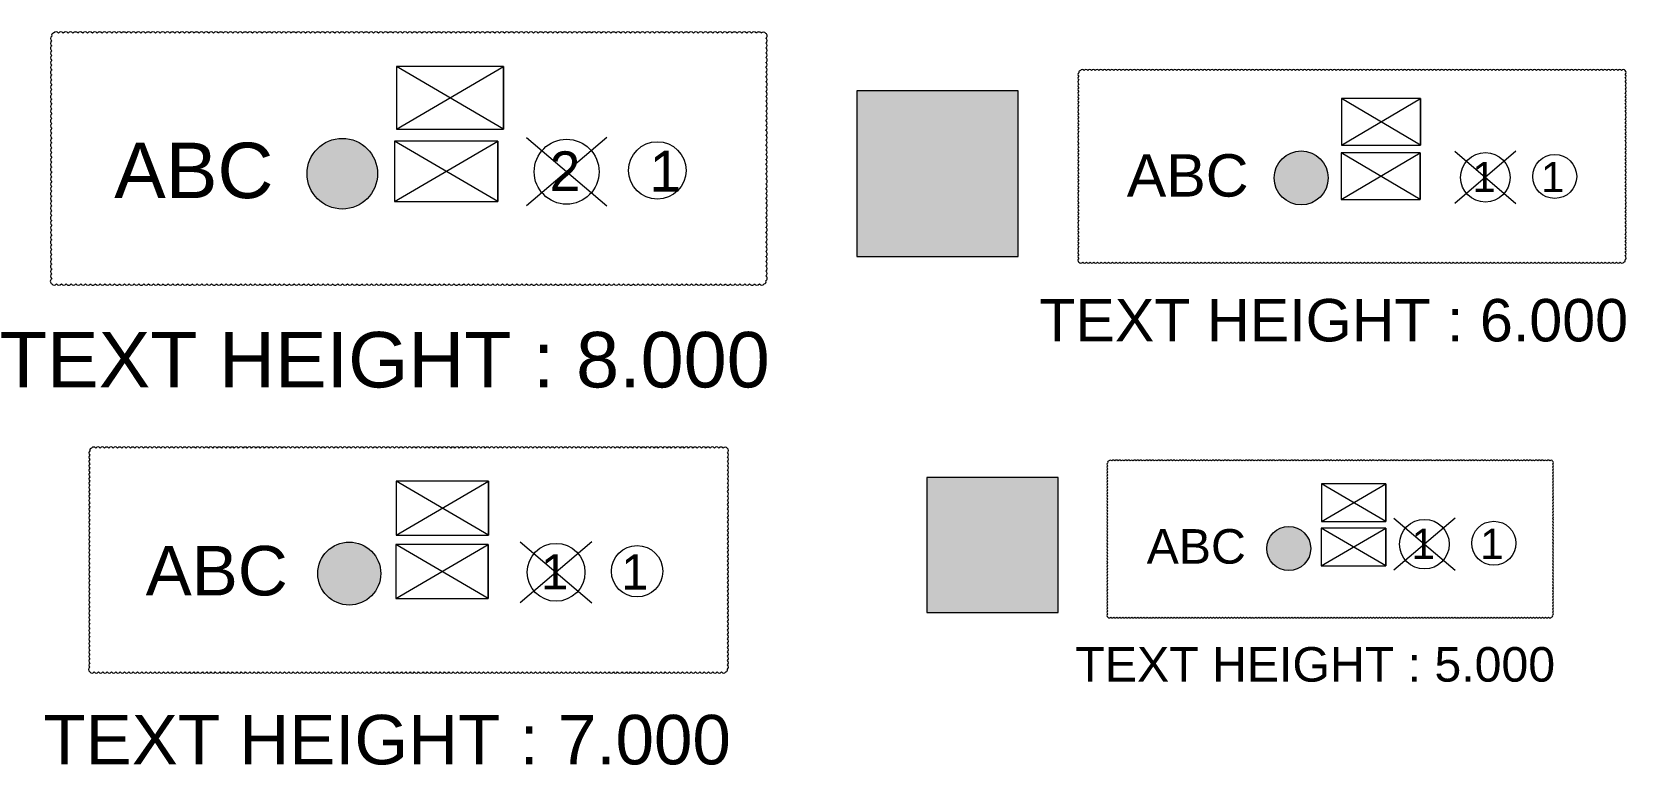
# Model space of a CAD drawing. Header units: inches. Extents: x -2907330 to 774627, y -12404360 to 10502691.
# Drawn here: x 12574.9 to 12805.8, y 250.5 to 356.6 of the extents above; entities that cross this region are included whole.
import ezdxf

# ---------------------------------------------------------------- set-up
doc = ezdxf.new("R2010")
doc.units = ezdxf.units.IN
doc.header["$MEASUREMENT"] = 0
doc.layers.add('CABLE SERVICE', color=7, linetype='Continuous', lineweight=0)
doc.styles.add('style1', font='arial.ttf', dxfattribs={"height": 2})

msp = doc.modelspace()

# ---------------------------------------------------------------- hatches: boundary and pattern name
at = {"lineweight": 0}
h = msp.add_hatch(color=3, dxfattribs=at)
h.dxf.hatch_style = 1
h.paths.add_polyline_path([(12717.77, 348.05), (12694.44, 348.05), (12694.44, 324.07), (12717.77, 324.07)])
h = msp.add_hatch(color=5, dxfattribs=at)
h.dxf.hatch_style = 1
h.paths.add_polyline_path([(12614.79, 336.07, 1), (12625.01, 336.07, 1)])
h = msp.add_hatch(color=5, dxfattribs=at)
h.dxf.hatch_style = 1
h.paths.add_polyline_path([(12754.87, 335.46, 1), (12762.69, 335.46, 1)])
h = msp.add_hatch(color=3, dxfattribs=at)
h.dxf.hatch_style = 1
h.paths.add_polyline_path([(12723.57, 292.1), (12704.57, 292.1), (12704.57, 272.57), (12723.57, 272.57)])
h = msp.add_hatch(color=5, dxfattribs=at)
h.dxf.hatch_style = 1
h.paths.add_polyline_path([(12753.8, 281.84, 1), (12760.17, 281.84, 1)])
h = msp.add_hatch(color=5, dxfattribs=at)
h.dxf.hatch_style = 1
h.paths.add_polyline_path([(12616.35, 278.21, 1), (12625.47, 278.21, 1)])

# ---------------------------------------------------------------- linework, layer by layer
at = {"lineweight": 5}
for points in [[(12577.81, 320.12, 0.520567), (12578.51, 320.12, 0.520567), (12579.21, 320.12, 0.520567), (12579.91, 320.12, 0.520567), (12580.62, 320.12, 0.520567), (12581.32, 320.12, 0.520567), (12582.02, 320.12, 0.520567), (12582.72, 320.12, 0.520567), (12583.42, 320.12, 0.520567), (12584.13, 320.12, 0.520567), (12584.83, 320.12, 0.520567), (12585.53, 320.12, 0.520567), (12586.23, 320.12, 0.520567), (12586.93, 320.12, 0.520567), (12587.64, 320.12, 0.520567), (12588.34, 320.12, 0.520567), (12589.04, 320.12, 0.520567), (12589.74, 320.12, 0.520567), (12590.44, 320.12, 0.520567), (12591.15, 320.12, 0.520567), (12591.85, 320.12, 0.520567), (12592.55, 320.12, 0.520567), (12593.25, 320.12, 0.520567), (12593.95, 320.12, 0.520567), (12594.66, 320.12, 0.520567), (12595.36, 320.12, 0.520567), (12596.06, 320.12, 0.520567), (12596.76, 320.12, 0.520567), (12597.46, 320.12, 0.520567), (12598.17, 320.12, 0.520567), (12598.87, 320.12, 0.520567), (12599.57, 320.12, 0.520567), (12600.27, 320.12, 0.520567), (12600.97, 320.12, 0.520567), (12601.68, 320.12, 0.520567), (12602.38, 320.12, 0.520567), (12603.08, 320.12, 0.520567), (12603.78, 320.12, 0.520567), (12604.48, 320.12, 0.520567), (12605.19, 320.12, 0.520567), (12605.89, 320.12, 0.520567), (12606.59, 320.12, 0.520567), (12607.29, 320.12, 0.520567), (12607.99, 320.12, 0.520567), (12608.7, 320.12, 0.520567), (12609.4, 320.12, 0.520567), (12610.1, 320.12, 0.520567), (12610.8, 320.12, 0.520567), (12611.5, 320.12, 0.520567), (12612.21, 320.12, 0.520567), (12612.91, 320.12, 0.520567), (12613.61, 320.12, 0.520567), (12614.31, 320.12, 0.520567), (12615.01, 320.12, 0.520567), (12615.72, 320.12, 0.520567), (12616.42, 320.12, 0.520567), (12617.12, 320.12, 0.520567), (12617.82, 320.12, 0.520567), (12618.52, 320.12, 0.520567), (12619.23, 320.12, 0.520567), (12619.93, 320.12, 0.520567), (12620.63, 320.12, 0.520567), (12621.33, 320.12, 0.520567), (12622.03, 320.12, 0.520567), (12622.74, 320.12, 0.520567), (12623.44, 320.12, 0.520567), (12624.14, 320.12, 0.520567), (12624.84, 320.12, 0.520567), (12625.54, 320.12, 0.520567), (12626.25, 320.12, 0.520567), (12626.95, 320.12, 0.520567), (12627.65, 320.12, 0.520567), (12628.35, 320.12, 0.520567), (12629.05, 320.12, 0.520567), (12629.76, 320.12, 0.520567), (12630.46, 320.12, 0.520567), (12631.16, 320.12, 0.520567), (12631.86, 320.12, 0.520567), (12632.56, 320.12, 0.520567), (12633.27, 320.12, 0.520567), (12633.97, 320.12, 0.520567), (12634.67, 320.12, 0.520567), (12635.37, 320.12, 0.520567), (12636.07, 320.12, 0.520567), (12636.78, 320.12, 0.520567), (12637.48, 320.12, 0.520567), (12638.18, 320.12, 0.520567), (12638.88, 320.12, 0.520567), (12639.58, 320.12, 0.520567), (12640.29, 320.12, 0.520567), (12640.99, 320.12, 0.520567), (12641.69, 320.12, 0.520567), (12642.39, 320.12, 0.520567), (12643.09, 320.12, 0.520567), (12643.79, 320.12, 0.520567), (12644.5, 320.12, 0.520567), (12645.2, 320.12, 0.520567), (12645.9, 320.12, 0.520567), (12646.6, 320.12, 0.520567), (12647.3, 320.12, 0.520567), (12648.01, 320.12, 0.520567), (12648.71, 320.12, 0.520567), (12649.41, 320.12, 0.520567), (12650.11, 320.12, 0.520567), (12650.81, 320.12, 0.520567), (12651.52, 320.12, 0.520567), (12652.22, 320.12, 0.520567), (12652.92, 320.12, 0.520567), (12653.62, 320.12, 0.520567), (12654.32, 320.12, 0.520567), (12655.03, 320.12, 0.520567), (12655.73, 320.12, 0.520567), (12656.43, 320.12, 0.520567), (12657.13, 320.12, 0.520567), (12657.83, 320.12, 0.520567), (12658.54, 320.12, 0.520567), (12659.24, 320.12, 0.520567), (12659.94, 320.12, 0.520567), (12660.64, 320.12, 0.520567), (12661.34, 320.12, 0.520567), (12662.05, 320.12, 0.520567), (12662.75, 320.12, 0.520567), (12663.45, 320.12, 0.520567), (12664.15, 320.12, 0.520567), (12664.85, 320.12, 0.520567), (12665.56, 320.12, 0.520567), (12666.26, 320.12, 0.520567), (12666.96, 320.12, 0.520567), (12667.66, 320.12, 0.520567), (12668.36, 320.12, 0.520567), (12669.07, 320.12, 0.520567), (12669.77, 320.12, 0.520567), (12670.47, 320.12, 0.520567), (12671.17, 320.12, 0.520567), (12671.87, 320.12, 0.520567), (12672.58, 320.12, 0.520567), (12673.28, 320.12, 0.520567), (12673.98, 320.12, 0.520567), (12674.68, 320.12, 0.520567), (12675.38, 320.12, 0.520567), (12676.09, 320.12, 0.520567), (12676.79, 320.12, 0.520567), (12677.49, 320.12, 0.520567), (12678.19, 320.12, 0.520567), (12678.89, 320.12, 0.520567), (12679.6, 320.12, 0.520567), (12680.3, 320.12, 0.520567), (12681, 320.12, 0.520567), (12681.25, 320.57, 0.520567), (12681.25, 321.28, 0.520567), (12681.25, 321.98, 0.520567), (12681.25, 322.68, 0.520567), (12681.25, 323.38, 0.520567), (12681.25, 324.08, 0.520567), (12681.25, 324.79, 0.520567), (12681.25, 325.49, 0.520567), (12681.25, 326.19, 0.520567), (12681.25, 326.89, 0.520567), (12681.25, 327.59, 0.520567), (12681.25, 328.3, 0.520567), (12681.25, 329, 0.520567), (12681.25, 329.7, 0.520567), (12681.25, 330.4, 0.520567), (12681.25, 331.1, 0.520567), (12681.25, 331.81, 0.520567), (12681.25, 332.51, 0.520567), (12681.25, 333.21, 0.520567), (12681.25, 333.91, 0.520567), (12681.25, 334.61, 0.520567), (12681.25, 335.32, 0.520567), (12681.25, 336.02, 0.520567), (12681.25, 336.72, 0.520567), (12681.25, 337.42, 0.520567), (12681.25, 338.12, 0.520567), (12681.25, 338.83, 0.520567), (12681.25, 339.53, 0.520567), (12681.25, 340.23, 0.520567), (12681.25, 340.93, 0.520567), (12681.25, 341.63, 0.520567), (12681.25, 342.34, 0.520567), (12681.25, 343.04, 0.520567), (12681.25, 343.74, 0.520567), (12681.25, 344.44, 0.520567), (12681.25, 345.14, 0.520567), (12681.25, 345.85, 0.520567), (12681.25, 346.55, 0.520567), (12681.25, 347.25, 0.520567), (12681.25, 347.95, 0.520567), (12681.25, 348.65, 0.520567), (12681.25, 349.36, 0.520567), (12681.25, 350.06, 0.520567), (12681.25, 350.76, 0.520567), (12681.25, 351.46, 0.520567), (12681.25, 352.16, 0.520567), (12681.25, 352.87, 0.520567), (12681.25, 353.57, 0.520567), (12681.25, 354.27, 0.520567), (12681.25, 354.97, 0.520567), (12681.25, 355.67, 0.520567), (12681.25, 356.38, 0.520567), (12680.58, 356.4, 0.520567), (12679.87, 356.4, 0.520567), (12679.17, 356.4, 0.520567), (12678.47, 356.4, 0.520567), (12677.77, 356.4, 0.520567), (12677.07, 356.4, 0.520567), (12676.36, 356.4, 0.520567), (12675.66, 356.4, 0.520567), (12674.96, 356.4, 0.520567), (12674.26, 356.4, 0.520567), (12673.56, 356.4, 0.520567), (12672.85, 356.4, 0.520567), (12672.15, 356.4, 0.520567), (12671.45, 356.4, 0.520567), (12670.75, 356.4, 0.520567), (12670.05, 356.4, 0.520567), (12669.34, 356.4, 0.520567), (12668.64, 356.4, 0.520567), (12667.94, 356.4, 0.520567), (12667.24, 356.4, 0.520567), (12666.54, 356.4, 0.520567), (12665.83, 356.4, 0.520567), (12665.13, 356.4, 0.520567), (12664.43, 356.4, 0.520567), (12663.73, 356.4, 0.520567), (12663.03, 356.4, 0.520567), (12662.32, 356.4, 0.520567), (12661.62, 356.4, 0.520567), (12660.92, 356.4, 0.520567), (12660.22, 356.4, 0.520567), (12659.52, 356.4, 0.520567), (12658.81, 356.4, 0.520567), (12658.11, 356.4, 0.520567), (12657.41, 356.4, 0.520567), (12656.71, 356.4, 0.520567), (12656.01, 356.4, 0.520567), (12655.3, 356.4, 0.520567), (12654.6, 356.4, 0.520567), (12653.9, 356.4, 0.520567), (12653.2, 356.4, 0.520567), (12652.5, 356.4, 0.520567), (12651.79, 356.4, 0.520567), (12651.09, 356.4, 0.520567), (12650.39, 356.4, 0.520567), (12649.69, 356.4, 0.520567), (12648.99, 356.4, 0.520567), (12648.28, 356.4, 0.520567), (12647.58, 356.4, 0.520567), (12646.88, 356.4, 0.520567), (12646.18, 356.4, 0.520567), (12645.48, 356.4, 0.520567), (12644.78, 356.4, 0.520567), (12644.07, 356.4, 0.520567), (12643.37, 356.4, 0.520567), (12642.67, 356.4, 0.520567), (12641.97, 356.4, 0.520567), (12641.27, 356.4, 0.520567), (12640.56, 356.4, 0.520567), (12639.86, 356.4, 0.520567), (12639.16, 356.4, 0.520567), (12638.46, 356.4, 0.520567), (12637.76, 356.4, 0.520567), (12637.05, 356.4, 0.520567), (12636.35, 356.4, 0.520567), (12635.65, 356.4, 0.520567), (12634.95, 356.4, 0.520567), (12634.25, 356.4, 0.520567), (12633.54, 356.4, 0.520567), (12632.84, 356.4, 0.520567), (12632.14, 356.4, 0.520567), (12631.44, 356.4, 0.520567), (12630.74, 356.4, 0.520567), (12630.03, 356.4, 0.520567), (12629.33, 356.4, 0.520567), (12628.63, 356.4, 0.520567), (12627.93, 356.4, 0.520567), (12627.23, 356.4, 0.520567), (12626.52, 356.4, 0.520567), (12625.82, 356.4, 0.520567), (12625.12, 356.4, 0.520567), (12624.42, 356.4, 0.520567), (12623.72, 356.4, 0.520567), (12623.01, 356.4, 0.520567), (12622.31, 356.4, 0.520567), (12621.61, 356.4, 0.520567), (12620.91, 356.4, 0.520567), (12620.21, 356.4, 0.520567), (12619.5, 356.4, 0.520567), (12618.8, 356.4, 0.520567), (12618.1, 356.4, 0.520567), (12617.4, 356.4, 0.520567), (12616.7, 356.4, 0.520567), (12615.99, 356.4, 0.520567), (12615.29, 356.4, 0.520567), (12614.59, 356.4, 0.520567), (12613.89, 356.4, 0.520567), (12613.19, 356.4, 0.520567), (12612.48, 356.4, 0.520567), (12611.78, 356.4, 0.520567), (12611.08, 356.4, 0.520567), (12610.38, 356.4, 0.520567), (12609.68, 356.4, 0.520567), (12608.97, 356.4, 0.520567), (12608.27, 356.4, 0.520567), (12607.57, 356.4, 0.520567), (12606.87, 356.4, 0.520567), (12606.17, 356.4, 0.520567), (12605.46, 356.4, 0.520567), (12604.76, 356.4, 0.520567), (12604.06, 356.4, 0.520567), (12603.36, 356.4, 0.520567), (12602.66, 356.4, 0.520567), (12601.95, 356.4, 0.520567), (12601.25, 356.4, 0.520567), (12600.55, 356.4, 0.520567), (12599.85, 356.4, 0.520567), (12599.15, 356.4, 0.520567), (12598.44, 356.4, 0.520567), (12597.74, 356.4, 0.520567), (12597.04, 356.4, 0.520567), (12596.34, 356.4, 0.520567), (12595.64, 356.4, 0.520567), (12594.93, 356.4, 0.520567), (12594.23, 356.4, 0.520567), (12593.53, 356.4, 0.520567), (12592.83, 356.4, 0.520567), (12592.13, 356.4, 0.520567), (12591.42, 356.4, 0.520567), (12590.72, 356.4, 0.520567), (12590.02, 356.4, 0.520567), (12589.32, 356.4, 0.520567), (12588.62, 356.4, 0.520567), (12587.91, 356.4, 0.520567), (12587.21, 356.4, 0.520567), (12586.51, 356.4, 0.520567), (12585.81, 356.4, 0.520567), (12585.11, 356.4, 0.520567), (12584.4, 356.4, 0.520567), (12583.7, 356.4, 0.520567), (12583, 356.4, 0.520567), (12582.3, 356.4, 0.520567), (12581.6, 356.4, 0.520567), (12580.89, 356.4, 0.520567), (12580.19, 356.4, 0.520567), (12579.49, 356.4, 0.520567), (12578.79, 356.4, 0.520567), (12578.09, 356.4, 0.520567), (12577.81, 355.98, 0.520567), (12577.81, 355.28, 0.520567), (12577.81, 354.58, 0.520567), (12577.81, 353.87, 0.520567), (12577.81, 353.17, 0.520567), (12577.81, 352.47, 0.520567), (12577.81, 351.77, 0.520567), (12577.81, 351.07, 0.520567), (12577.81, 350.36, 0.520567), (12577.81, 349.66, 0.520567), (12577.81, 348.96, 0.520567), (12577.81, 348.26, 0.520567), (12577.81, 347.56, 0.520567), (12577.81, 346.85, 0.520567), (12577.81, 346.15, 0.520567), (12577.81, 345.45, 0.520567), (12577.81, 344.75, 0.520567), (12577.81, 344.05, 0.520567), (12577.81, 343.34, 0.520567), (12577.81, 342.64, 0.520567), (12577.81, 341.94, 0.520567), (12577.81, 341.24, 0.520567), (12577.81, 340.54, 0.520567), (12577.81, 339.83, 0.520567), (12577.81, 339.13, 0.520567), (12577.81, 338.43, 0.520567), (12577.81, 337.73, 0.520567), (12577.81, 337.03, 0.520567), (12577.81, 336.32, 0.520567), (12577.81, 335.62, 0.520567), (12577.81, 334.92, 0.520567), (12577.81, 334.22, 0.520567), (12577.81, 333.52, 0.520567), (12577.81, 332.81, 0.520567), (12577.81, 332.11, 0.520567), (12577.81, 331.41, 0.520567), (12577.81, 330.71, 0.520567), (12577.81, 330.01, 0.520567), (12577.81, 329.3, 0.520567), (12577.81, 328.6, 0.520567), (12577.81, 327.9, 0.520567), (12577.81, 327.2, 0.520567), (12577.81, 326.5, 0.520567), (12577.81, 325.79, 0.520567), (12577.81, 325.09, 0.520567), (12577.81, 324.39, 0.520567), (12577.81, 323.69, 0.520567), (12577.81, 322.99, 0.520567), (12577.81, 322.28, 0.520567), (12577.81, 321.58, 0.520567), (12577.81, 320.88, 0.520567)], [(12726.59, 323.26, 0.520567), (12727.13, 323.26, 0.520567), (12727.67, 323.26, 0.520567), (12728.2, 323.26, 0.520567), (12728.74, 323.26, 0.520567), (12729.28, 323.26, 0.520567), (12729.81, 323.26, 0.520567), (12730.35, 323.26, 0.520567), (12730.89, 323.26, 0.520567), (12731.43, 323.26, 0.520567), (12731.96, 323.26, 0.520567), (12732.5, 323.26, 0.520567), (12733.04, 323.26, 0.520567), (12733.57, 323.26, 0.520567), (12734.11, 323.26, 0.520567), (12734.65, 323.26, 0.520567), (12735.18, 323.26, 0.520567), (12735.72, 323.26, 0.520567), (12736.26, 323.26, 0.520567), (12736.79, 323.26, 0.520567), (12737.33, 323.26, 0.520567), (12737.87, 323.26, 0.520567), (12738.4, 323.26, 0.520567), (12738.94, 323.26, 0.520567), (12739.48, 323.26, 0.520567), (12740.01, 323.26, 0.520567), (12740.55, 323.26, 0.520567), (12741.09, 323.26, 0.520567), (12741.63, 323.26, 0.520567), (12742.16, 323.26, 0.520567), (12742.7, 323.26, 0.520567), (12743.24, 323.26, 0.520567), (12743.77, 323.26, 0.520567), (12744.31, 323.26, 0.520567), (12744.85, 323.26, 0.520567), (12745.38, 323.26, 0.520567), (12745.92, 323.26, 0.520567), (12746.46, 323.26, 0.520567), (12746.99, 323.26, 0.520567), (12747.53, 323.26, 0.520567), (12748.07, 323.26, 0.520567), (12748.6, 323.26, 0.520567), (12749.14, 323.26, 0.520567), (12749.68, 323.26, 0.520567), (12750.21, 323.26, 0.520567), (12750.75, 323.26, 0.520567), (12751.29, 323.26, 0.520567), (12751.82, 323.26, 0.520567), (12752.36, 323.26, 0.520567), (12752.9, 323.26, 0.520567), (12753.44, 323.26, 0.520567), (12753.97, 323.26, 0.520567), (12754.51, 323.26, 0.520567), (12755.05, 323.26, 0.520567), (12755.58, 323.26, 0.520567), (12756.12, 323.26, 0.520567), (12756.66, 323.26, 0.520567), (12757.19, 323.26, 0.520567), (12757.73, 323.26, 0.520567), (12758.27, 323.26, 0.520567), (12758.8, 323.26, 0.520567), (12759.34, 323.26, 0.520567), (12759.88, 323.26, 0.520567), (12760.41, 323.26, 0.520567), (12760.95, 323.26, 0.520567), (12761.49, 323.26, 0.520567), (12762.02, 323.26, 0.520567), (12762.56, 323.26, 0.520567), (12763.1, 323.26, 0.520567), (12763.63, 323.26, 0.520567), (12764.17, 323.26, 0.520567), (12764.71, 323.26, 0.520567), (12765.25, 323.26, 0.520567), (12765.78, 323.26, 0.520567), (12766.32, 323.26, 0.520567), (12766.86, 323.26, 0.520567), (12767.39, 323.26, 0.520567), (12767.93, 323.26, 0.520567), (12768.47, 323.26, 0.520567), (12769, 323.26, 0.520567), (12769.54, 323.26, 0.520567), (12770.08, 323.26, 0.520567), (12770.61, 323.26, 0.520567), (12771.15, 323.26, 0.520567), (12771.69, 323.26, 0.520567), (12772.22, 323.26, 0.520567), (12772.76, 323.26, 0.520567), (12773.3, 323.26, 0.520567), (12773.83, 323.26, 0.520567), (12774.37, 323.26, 0.520567), (12774.91, 323.26, 0.520567), (12775.45, 323.26, 0.520567), (12775.98, 323.26, 0.520567), (12776.52, 323.26, 0.520567), (12777.06, 323.26, 0.520567), (12777.59, 323.26, 0.520567), (12778.13, 323.26, 0.520567), (12778.67, 323.26, 0.520567), (12779.2, 323.26, 0.520567), (12779.74, 323.26, 0.520567), (12780.28, 323.26, 0.520567), (12780.81, 323.26, 0.520567), (12781.35, 323.26, 0.520567), (12781.89, 323.26, 0.520567), (12782.42, 323.26, 0.520567), (12782.96, 323.26, 0.520567), (12783.5, 323.26, 0.520567), (12784.03, 323.26, 0.520567), (12784.57, 323.26, 0.520567), (12785.11, 323.26, 0.520567), (12785.64, 323.26, 0.520567), (12786.18, 323.26, 0.520567), (12786.72, 323.26, 0.520567), (12787.26, 323.26, 0.520567), (12787.79, 323.26, 0.520567), (12788.33, 323.26, 0.520567), (12788.87, 323.26, 0.520567), (12789.4, 323.26, 0.520567), (12789.94, 323.26, 0.520567), (12790.48, 323.26, 0.520567), (12791.01, 323.26, 0.520567), (12791.55, 323.26, 0.520567), (12792.09, 323.26, 0.520567), (12792.62, 323.26, 0.520567), (12793.16, 323.26, 0.520567), (12793.7, 323.26, 0.520567), (12794.23, 323.26, 0.520567), (12794.77, 323.26, 0.520567), (12795.31, 323.26, 0.520567), (12795.84, 323.26, 0.520567), (12796.38, 323.26, 0.520567), (12796.92, 323.26, 0.520567), (12797.45, 323.26, 0.520567), (12797.99, 323.26, 0.520567), (12798.53, 323.26, 0.520567), (12799.07, 323.26, 0.520567), (12799.6, 323.26, 0.520567), (12800.14, 323.26, 0.520567), (12800.68, 323.26, 0.520567), (12801.21, 323.26, 0.520567), (12801.75, 323.26, 0.520567), (12802.29, 323.26, 0.520567), (12802.82, 323.26, 0.520567), (12803.36, 323.26, 0.520567), (12803.9, 323.26, 0.520567), (12804.43, 323.26, 0.520567), (12804.97, 323.26, 0.520567), (12805.51, 323.26, 0.520567), (12805.7, 323.6, 0.520567), (12805.7, 324.14, 0.520567), (12805.7, 324.68, 0.520567), (12805.7, 325.21, 0.520567), (12805.7, 325.75, 0.520567), (12805.7, 326.29, 0.520567), (12805.7, 326.83, 0.520567), (12805.7, 327.36, 0.520567), (12805.7, 327.9, 0.520567), (12805.7, 328.44, 0.520567), (12805.7, 328.97, 0.520567), (12805.7, 329.51, 0.520567), (12805.7, 330.05, 0.520567), (12805.7, 330.58, 0.520567), (12805.7, 331.12, 0.520567), (12805.7, 331.66, 0.520567), (12805.7, 332.19, 0.520567), (12805.7, 332.73, 0.520567), (12805.7, 333.27, 0.520567), (12805.7, 333.8, 0.520567), (12805.7, 334.34, 0.520567), (12805.7, 334.88, 0.520567), (12805.7, 335.41, 0.520567), (12805.7, 335.95, 0.520567), (12805.7, 336.49, 0.520567), (12805.7, 337.02, 0.520567), (12805.7, 337.56, 0.520567), (12805.7, 338.1, 0.520567), (12805.7, 338.64, 0.520567), (12805.7, 339.17, 0.520567), (12805.7, 339.71, 0.520567), (12805.7, 340.25, 0.520567), (12805.7, 340.78, 0.520567), (12805.7, 341.32, 0.520567), (12805.7, 341.86, 0.520567), (12805.7, 342.39, 0.520567), (12805.7, 342.93, 0.520567), (12805.7, 343.47, 0.520567), (12805.7, 344, 0.520567), (12805.7, 344.54, 0.520567), (12805.7, 345.08, 0.520567), (12805.7, 345.61, 0.520567), (12805.7, 346.15, 0.520567), (12805.7, 346.69, 0.520567), (12805.7, 347.22, 0.520567), (12805.7, 347.76, 0.520567), (12805.7, 348.3, 0.520567), (12805.7, 348.83, 0.520567), (12805.7, 349.37, 0.520567), (12805.7, 349.91, 0.520567), (12805.7, 350.45, 0.520567), (12805.7, 350.98, 0.520567), (12805.18, 351, 0.520567), (12804.65, 351, 0.520567), (12804.11, 351, 0.520567), (12803.57, 351, 0.520567), (12803.04, 351, 0.520567), (12802.5, 351, 0.520567), (12801.96, 351, 0.520567), (12801.43, 351, 0.520567), (12800.89, 351, 0.520567), (12800.35, 351, 0.520567), (12799.81, 351, 0.520567), (12799.28, 351, 0.520567), (12798.74, 351, 0.520567), (12798.2, 351, 0.520567), (12797.67, 351, 0.520567), (12797.13, 351, 0.520567), (12796.59, 351, 0.520567), (12796.06, 351, 0.520567), (12795.52, 351, 0.520567), (12794.98, 351, 0.520567), (12794.45, 351, 0.520567), (12793.91, 351, 0.520567), (12793.37, 351, 0.520567), (12792.84, 351, 0.520567), (12792.3, 351, 0.520567), (12791.76, 351, 0.520567), (12791.23, 351, 0.520567), (12790.69, 351, 0.520567), (12790.15, 351, 0.520567), (12789.62, 351, 0.520567), (12789.08, 351, 0.520567), (12788.54, 351, 0.520567), (12788, 351, 0.520567), (12787.47, 351, 0.520567), (12786.93, 351, 0.520567), (12786.39, 351, 0.520567), (12785.86, 351, 0.520567), (12785.32, 351, 0.520567), (12784.78, 351, 0.520567), (12784.25, 351, 0.520567), (12783.71, 351, 0.520567), (12783.17, 351, 0.520567), (12782.64, 351, 0.520567), (12782.1, 351, 0.520567), (12781.56, 351, 0.520567), (12781.03, 351, 0.520567), (12780.49, 351, 0.520567), (12779.95, 351, 0.520567), (12779.42, 351, 0.520567), (12778.88, 351, 0.520567), (12778.34, 351, 0.520567), (12777.81, 351, 0.520567), (12777.27, 351, 0.520567), (12776.73, 351, 0.520567), (12776.19, 351, 0.520567), (12775.66, 351, 0.520567), (12775.12, 351, 0.520567), (12774.58, 351, 0.520567), (12774.05, 351, 0.520567), (12773.51, 351, 0.520567), (12772.97, 351, 0.520567), (12772.44, 351, 0.520567), (12771.9, 351, 0.520567), (12771.36, 351, 0.520567), (12770.83, 351, 0.520567), (12770.29, 351, 0.520567), (12769.75, 351, 0.520567), (12769.22, 351, 0.520567), (12768.68, 351, 0.520567), (12768.14, 351, 0.520567), (12767.61, 351, 0.520567), (12767.07, 351, 0.520567), (12766.53, 351, 0.520567), (12765.99, 351, 0.520567), (12765.46, 351, 0.520567), (12764.92, 351, 0.520567), (12764.38, 351, 0.520567), (12763.85, 351, 0.520567), (12763.31, 351, 0.520567), (12762.77, 351, 0.520567), (12762.24, 351, 0.520567), (12761.7, 351, 0.520567), (12761.16, 351, 0.520567), (12760.63, 351, 0.520567), (12760.09, 351, 0.520567), (12759.55, 351, 0.520567), (12759.02, 351, 0.520567), (12758.48, 351, 0.520567), (12757.94, 351, 0.520567), (12757.41, 351, 0.520567), (12756.87, 351, 0.520567), (12756.33, 351, 0.520567), (12755.8, 351, 0.520567), (12755.26, 351, 0.520567), (12754.72, 351, 0.520567), (12754.18, 351, 0.520567), (12753.65, 351, 0.520567), (12753.11, 351, 0.520567), (12752.57, 351, 0.520567), (12752.04, 351, 0.520567), (12751.5, 351, 0.520567), (12750.96, 351, 0.520567), (12750.43, 351, 0.520567), (12749.89, 351, 0.520567), (12749.35, 351, 0.520567), (12748.82, 351, 0.520567), (12748.28, 351, 0.520567), (12747.74, 351, 0.520567), (12747.21, 351, 0.520567), (12746.67, 351, 0.520567), (12746.13, 351, 0.520567), (12745.6, 351, 0.520567), (12745.06, 351, 0.520567), (12744.52, 351, 0.520567), (12743.98, 351, 0.520567), (12743.45, 351, 0.520567), (12742.91, 351, 0.520567), (12742.37, 351, 0.520567), (12741.84, 351, 0.520567), (12741.3, 351, 0.520567), (12740.76, 351, 0.520567), (12740.23, 351, 0.520567), (12739.69, 351, 0.520567), (12739.15, 351, 0.520567), (12738.62, 351, 0.520567), (12738.08, 351, 0.520567), (12737.54, 351, 0.520567), (12737.01, 351, 0.520567), (12736.47, 351, 0.520567), (12735.93, 351, 0.520567), (12735.4, 351, 0.520567), (12734.86, 351, 0.520567), (12734.32, 351, 0.520567), (12733.79, 351, 0.520567), (12733.25, 351, 0.520567), (12732.71, 351, 0.520567), (12732.17, 351, 0.520567), (12731.64, 351, 0.520567), (12731.1, 351, 0.520567), (12730.56, 351, 0.520567), (12730.03, 351, 0.520567), (12729.49, 351, 0.520567), (12728.95, 351, 0.520567), (12728.42, 351, 0.520567), (12727.88, 351, 0.520567), (12727.34, 351, 0.520567), (12726.81, 351, 0.520567), (12726.59, 350.68, 0.520567), (12726.59, 350.14, 0.520567), (12726.59, 349.61, 0.520567), (12726.59, 349.07, 0.520567), (12726.59, 348.53, 0.520567), (12726.59, 348, 0.520567), (12726.59, 347.46, 0.520567), (12726.59, 346.92, 0.520567), (12726.59, 346.38, 0.520567), (12726.59, 345.85, 0.520567), (12726.59, 345.31, 0.520567), (12726.59, 344.77, 0.520567), (12726.59, 344.24, 0.520567), (12726.59, 343.7, 0.520567), (12726.59, 343.16, 0.520567), (12726.59, 342.63, 0.520567), (12726.59, 342.09, 0.520567), (12726.59, 341.55, 0.520567), (12726.59, 341.02, 0.520567), (12726.59, 340.48, 0.520567), (12726.59, 339.94, 0.520567), (12726.59, 339.41, 0.520567), (12726.59, 338.87, 0.520567), (12726.59, 338.33, 0.520567), (12726.59, 337.8, 0.520567), (12726.59, 337.26, 0.520567), (12726.59, 336.72, 0.520567), (12726.59, 336.19, 0.520567), (12726.59, 335.65, 0.520567), (12726.59, 335.11, 0.520567), (12726.59, 334.57, 0.520567), (12726.59, 334.04, 0.520567), (12726.59, 333.5, 0.520567), (12726.59, 332.96, 0.520567), (12726.59, 332.43, 0.520567), (12726.59, 331.89, 0.520567), (12726.59, 331.35, 0.520567), (12726.59, 330.82, 0.520567), (12726.59, 330.28, 0.520567), (12726.59, 329.74, 0.520567), (12726.59, 329.21, 0.520567), (12726.59, 328.67, 0.520567), (12726.59, 328.13, 0.520567), (12726.59, 327.6, 0.520567), (12726.59, 327.06, 0.520567), (12726.59, 326.52, 0.520567), (12726.59, 325.99, 0.520567), (12726.59, 325.45, 0.520567), (12726.59, 324.91, 0.520567), (12726.59, 324.37, 0.520567), (12726.59, 323.84, 0.520567)], [(12583.34, 263.97, 0.520567), (12583.96, 263.97, 0.520567), (12584.59, 263.97, 0.520567), (12585.22, 263.97, 0.520567), (12585.84, 263.97, 0.520567), (12586.47, 263.97, 0.520567), (12587.1, 263.97, 0.520567), (12587.72, 263.97, 0.520567), (12588.35, 263.97, 0.520567), (12588.98, 263.97, 0.520567), (12589.6, 263.97, 0.520567), (12590.23, 263.97, 0.520567), (12590.86, 263.97, 0.520567), (12591.48, 263.97, 0.520567), (12592.11, 263.97, 0.520567), (12592.74, 263.97, 0.520567), (12593.36, 263.97, 0.520567), (12593.99, 263.97, 0.520567), (12594.62, 263.97, 0.520567), (12595.24, 263.97, 0.520567), (12595.87, 263.97, 0.520567), (12596.5, 263.97, 0.520567), (12597.12, 263.97, 0.520567), (12597.75, 263.97, 0.520567), (12598.38, 263.97, 0.520567), (12599, 263.97, 0.520567), (12599.63, 263.97, 0.520567), (12600.26, 263.97, 0.520567), (12600.88, 263.97, 0.520567), (12601.51, 263.97, 0.520567), (12602.14, 263.97, 0.520567), (12602.76, 263.97, 0.520567), (12603.39, 263.97, 0.520567), (12604.02, 263.97, 0.520567), (12604.64, 263.97, 0.520567), (12605.27, 263.97, 0.520567), (12605.9, 263.97, 0.520567), (12606.52, 263.97, 0.520567), (12607.15, 263.97, 0.520567), (12607.78, 263.97, 0.520567), (12608.4, 263.97, 0.520567), (12609.03, 263.97, 0.520567), (12609.66, 263.97, 0.520567), (12610.28, 263.97, 0.520567), (12610.91, 263.97, 0.520567), (12611.54, 263.97, 0.520567), (12612.16, 263.97, 0.520567), (12612.79, 263.97, 0.520567), (12613.42, 263.97, 0.520567), (12614.04, 263.97, 0.520567), (12614.67, 263.97, 0.520567), (12615.3, 263.97, 0.520567), (12615.92, 263.97, 0.520567), (12616.55, 263.97, 0.520567), (12617.18, 263.97, 0.520567), (12617.8, 263.97, 0.520567), (12618.43, 263.97, 0.520567), (12619.05, 263.97, 0.520567), (12619.68, 263.97, 0.520567), (12620.31, 263.97, 0.520567), (12620.93, 263.97, 0.520567), (12621.56, 263.97, 0.520567), (12622.19, 263.97, 0.520567), (12622.81, 263.97, 0.520567), (12623.44, 263.97, 0.520567), (12624.07, 263.97, 0.520567), (12624.69, 263.97, 0.520567), (12625.32, 263.97, 0.520567), (12625.95, 263.97, 0.520567), (12626.57, 263.97, 0.520567), (12627.2, 263.97, 0.520567), (12627.83, 263.97, 0.520567), (12628.45, 263.97, 0.520567), (12629.08, 263.97, 0.520567), (12629.71, 263.97, 0.520567), (12630.33, 263.97, 0.520567), (12630.96, 263.97, 0.520567), (12631.59, 263.97, 0.520567), (12632.21, 263.97, 0.520567), (12632.84, 263.97, 0.520567), (12633.47, 263.97, 0.520567), (12634.09, 263.97, 0.520567), (12634.72, 263.97, 0.520567), (12635.35, 263.97, 0.520567), (12635.97, 263.97, 0.520567), (12636.6, 263.97, 0.520567), (12637.23, 263.97, 0.520567), (12637.85, 263.97, 0.520567), (12638.48, 263.97, 0.520567), (12639.11, 263.97, 0.520567), (12639.73, 263.97, 0.520567), (12640.36, 263.97, 0.520567), (12640.99, 263.97, 0.520567), (12641.61, 263.97, 0.520567), (12642.24, 263.97, 0.520567), (12642.87, 263.97, 0.520567), (12643.49, 263.97, 0.520567), (12644.12, 263.97, 0.520567), (12644.75, 263.97, 0.520567), (12645.37, 263.97, 0.520567), (12646, 263.97, 0.520567), (12646.63, 263.97, 0.520567), (12647.25, 263.97, 0.520567), (12647.88, 263.97, 0.520567), (12648.51, 263.97, 0.520567), (12649.13, 263.97, 0.520567), (12649.76, 263.97, 0.520567), (12650.39, 263.97, 0.520567), (12651.01, 263.97, 0.520567), (12651.64, 263.97, 0.520567), (12652.27, 263.97, 0.520567), (12652.89, 263.97, 0.520567), (12653.52, 263.97, 0.520567), (12654.15, 263.97, 0.520567), (12654.77, 263.97, 0.520567), (12655.4, 263.97, 0.520567), (12656.03, 263.97, 0.520567), (12656.65, 263.97, 0.520567), (12657.28, 263.97, 0.520567), (12657.91, 263.97, 0.520567), (12658.53, 263.97, 0.520567), (12659.16, 263.97, 0.520567), (12659.78, 263.97, 0.520567), (12660.41, 263.97, 0.520567), (12661.04, 263.97, 0.520567), (12661.66, 263.97, 0.520567), (12662.29, 263.97, 0.520567), (12662.92, 263.97, 0.520567), (12663.54, 263.97, 0.520567), (12664.17, 263.97, 0.520567), (12664.8, 263.97, 0.520567), (12665.42, 263.97, 0.520567), (12666.05, 263.97, 0.520567), (12666.68, 263.97, 0.520567), (12667.3, 263.97, 0.520567), (12667.93, 263.97, 0.520567), (12668.56, 263.97, 0.520567), (12669.18, 263.97, 0.520567), (12669.81, 263.97, 0.520567), (12670.44, 263.97, 0.520567), (12671.06, 263.97, 0.520567), (12671.69, 263.97, 0.520567), (12672.32, 263.97, 0.520567), (12672.94, 263.97, 0.520567), (12673.57, 263.97, 0.520567), (12674.2, 263.97, 0.520567), (12674.82, 263.97, 0.520567), (12675.45, 263.97, 0.520567), (12675.67, 264.37, 0.520567), (12675.67, 265, 0.520567), (12675.67, 265.63, 0.520567), (12675.67, 266.25, 0.520567), (12675.67, 266.88, 0.520567), (12675.67, 267.51, 0.520567), (12675.67, 268.13, 0.520567), (12675.67, 268.76, 0.520567), (12675.67, 269.39, 0.520567), (12675.67, 270.01, 0.520567), (12675.67, 270.64, 0.520567), (12675.67, 271.27, 0.520567), (12675.67, 271.89, 0.520567), (12675.67, 272.52, 0.520567), (12675.67, 273.15, 0.520567), (12675.67, 273.77, 0.520567), (12675.67, 274.4, 0.520567), (12675.67, 275.03, 0.520567), (12675.67, 275.65, 0.520567), (12675.67, 276.28, 0.520567), (12675.67, 276.91, 0.520567), (12675.67, 277.53, 0.520567), (12675.67, 278.16, 0.520567), (12675.67, 278.79, 0.520567), (12675.67, 279.41, 0.520567), (12675.67, 280.04, 0.520567), (12675.67, 280.67, 0.520567), (12675.67, 281.29, 0.520567), (12675.67, 281.92, 0.520567), (12675.67, 282.55, 0.520567), (12675.67, 283.17, 0.520567), (12675.67, 283.8, 0.520567), (12675.67, 284.43, 0.520567), (12675.67, 285.05, 0.520567), (12675.67, 285.68, 0.520567), (12675.67, 286.31, 0.520567), (12675.67, 286.93, 0.520567), (12675.67, 287.56, 0.520567), (12675.67, 288.19, 0.520567), (12675.67, 288.81, 0.520567), (12675.67, 289.44, 0.520567), (12675.67, 290.07, 0.520567), (12675.67, 290.69, 0.520567), (12675.67, 291.32, 0.520567), (12675.67, 291.95, 0.520567), (12675.67, 292.57, 0.520567), (12675.67, 293.2, 0.520567), (12675.67, 293.83, 0.520567), (12675.67, 294.45, 0.520567), (12675.67, 295.08, 0.520567), (12675.67, 295.71, 0.520567), (12675.67, 296.33, 0.520567), (12675.07, 296.36, 0.520567), (12674.45, 296.36, 0.520567), (12673.82, 296.36, 0.520567), (12673.19, 296.36, 0.520567), (12672.57, 296.36, 0.520567), (12671.94, 296.36, 0.520567), (12671.31, 296.36, 0.520567), (12670.69, 296.36, 0.520567), (12670.06, 296.36, 0.520567), (12669.43, 296.36, 0.520567), (12668.81, 296.36, 0.520567), (12668.18, 296.36, 0.520567), (12667.55, 296.36, 0.520567), (12666.93, 296.36, 0.520567), (12666.3, 296.36, 0.520567), (12665.67, 296.36, 0.520567), (12665.05, 296.36, 0.520567), (12664.42, 296.36, 0.520567), (12663.79, 296.36, 0.520567), (12663.17, 296.36, 0.520567), (12662.54, 296.36, 0.520567), (12661.91, 296.36, 0.520567), (12661.29, 296.36, 0.520567), (12660.66, 296.36, 0.520567), (12660.03, 296.36, 0.520567), (12659.41, 296.36, 0.520567), (12658.78, 296.36, 0.520567), (12658.15, 296.36, 0.520567), (12657.53, 296.36, 0.520567), (12656.9, 296.36, 0.520567), (12656.27, 296.36, 0.520567), (12655.65, 296.36, 0.520567), (12655.02, 296.36, 0.520567), (12654.39, 296.36, 0.520567), (12653.77, 296.36, 0.520567), (12653.14, 296.36, 0.520567), (12652.51, 296.36, 0.520567), (12651.89, 296.36, 0.520567), (12651.26, 296.36, 0.520567), (12650.63, 296.36, 0.520567), (12650.01, 296.36, 0.520567), (12649.38, 296.36, 0.520567), (12648.75, 296.36, 0.520567), (12648.13, 296.36, 0.520567), (12647.5, 296.36, 0.520567), (12646.87, 296.36, 0.520567), (12646.25, 296.36, 0.520567), (12645.62, 296.36, 0.520567), (12644.99, 296.36, 0.520567), (12644.37, 296.36, 0.520567), (12643.74, 296.36, 0.520567), (12643.11, 296.36, 0.520567), (12642.49, 296.36, 0.520567), (12641.86, 296.36, 0.520567), (12641.23, 296.36, 0.520567), (12640.61, 296.36, 0.520567), (12639.98, 296.36, 0.520567), (12639.35, 296.36, 0.520567), (12638.73, 296.36, 0.520567), (12638.1, 296.36, 0.520567), (12637.47, 296.36, 0.520567), (12636.85, 296.36, 0.520567), (12636.22, 296.36, 0.520567), (12635.6, 296.36, 0.520567), (12634.97, 296.36, 0.520567), (12634.34, 296.36, 0.520567), (12633.72, 296.36, 0.520567), (12633.09, 296.36, 0.520567), (12632.46, 296.36, 0.520567), (12631.84, 296.36, 0.520567), (12631.21, 296.36, 0.520567), (12630.58, 296.36, 0.520567), (12629.96, 296.36, 0.520567), (12629.33, 296.36, 0.520567), (12628.7, 296.36, 0.520567), (12628.08, 296.36, 0.520567), (12627.45, 296.36, 0.520567), (12626.82, 296.36, 0.520567), (12626.2, 296.36, 0.520567), (12625.57, 296.36, 0.520567), (12624.94, 296.36, 0.520567), (12624.32, 296.36, 0.520567), (12623.69, 296.36, 0.520567), (12623.06, 296.36, 0.520567), (12622.44, 296.36, 0.520567), (12621.81, 296.36, 0.520567), (12621.18, 296.36, 0.520567), (12620.56, 296.36, 0.520567), (12619.93, 296.36, 0.520567), (12619.3, 296.36, 0.520567), (12618.68, 296.36, 0.520567), (12618.05, 296.36, 0.520567), (12617.42, 296.36, 0.520567), (12616.8, 296.36, 0.520567), (12616.17, 296.36, 0.520567), (12615.54, 296.36, 0.520567), (12614.92, 296.36, 0.520567), (12614.29, 296.36, 0.520567), (12613.66, 296.36, 0.520567), (12613.04, 296.36, 0.520567), (12612.41, 296.36, 0.520567), (12611.78, 296.36, 0.520567), (12611.16, 296.36, 0.520567), (12610.53, 296.36, 0.520567), (12609.9, 296.36, 0.520567), (12609.28, 296.36, 0.520567), (12608.65, 296.36, 0.520567), (12608.02, 296.36, 0.520567), (12607.4, 296.36, 0.520567), (12606.77, 296.36, 0.520567), (12606.14, 296.36, 0.520567), (12605.52, 296.36, 0.520567), (12604.89, 296.36, 0.520567), (12604.26, 296.36, 0.520567), (12603.64, 296.36, 0.520567), (12603.01, 296.36, 0.520567), (12602.38, 296.36, 0.520567), (12601.76, 296.36, 0.520567), (12601.13, 296.36, 0.520567), (12600.5, 296.36, 0.520567), (12599.88, 296.36, 0.520567), (12599.25, 296.36, 0.520567), (12598.62, 296.36, 0.520567), (12598, 296.36, 0.520567), (12597.37, 296.36, 0.520567), (12596.75, 296.36, 0.520567), (12596.12, 296.36, 0.520567), (12595.49, 296.36, 0.520567), (12594.87, 296.36, 0.520567), (12594.24, 296.36, 0.520567), (12593.61, 296.36, 0.520567), (12592.99, 296.36, 0.520567), (12592.36, 296.36, 0.520567), (12591.73, 296.36, 0.520567), (12591.11, 296.36, 0.520567), (12590.48, 296.36, 0.520567), (12589.85, 296.36, 0.520567), (12589.23, 296.36, 0.520567), (12588.6, 296.36, 0.520567), (12587.97, 296.36, 0.520567), (12587.35, 296.36, 0.520567), (12586.72, 296.36, 0.520567), (12586.09, 296.36, 0.520567), (12585.47, 296.36, 0.520567), (12584.84, 296.36, 0.520567), (12584.21, 296.36, 0.520567), (12583.59, 296.36, 0.520567), (12583.34, 295.98, 0.520567), (12583.34, 295.35, 0.520567), (12583.34, 294.73, 0.520567), (12583.34, 294.1, 0.520567), (12583.34, 293.47, 0.520567), (12583.34, 292.85, 0.520567), (12583.34, 292.22, 0.520567), (12583.34, 291.59, 0.520567), (12583.34, 290.97, 0.520567), (12583.34, 290.34, 0.520567), (12583.34, 289.71, 0.520567), (12583.34, 289.09, 0.520567), (12583.34, 288.46, 0.520567), (12583.34, 287.83, 0.520567), (12583.34, 287.21, 0.520567), (12583.34, 286.58, 0.520567), (12583.34, 285.95, 0.520567), (12583.34, 285.33, 0.520567), (12583.34, 284.7, 0.520567), (12583.34, 284.07, 0.520567), (12583.34, 283.45, 0.520567), (12583.34, 282.82, 0.520567), (12583.34, 282.19, 0.520567), (12583.34, 281.57, 0.520567), (12583.34, 280.94, 0.520567), (12583.34, 280.31, 0.520567), (12583.34, 279.69, 0.520567), (12583.34, 279.06, 0.520567), (12583.34, 278.43, 0.520567), (12583.34, 277.81, 0.520567), (12583.34, 277.18, 0.520567), (12583.34, 276.55, 0.520567), (12583.34, 275.93, 0.520567), (12583.34, 275.3, 0.520567), (12583.34, 274.67, 0.520567), (12583.34, 274.05, 0.520567), (12583.34, 273.42, 0.520567), (12583.34, 272.79, 0.520567), (12583.34, 272.17, 0.520567), (12583.34, 271.54, 0.520567), (12583.34, 270.91, 0.520567), (12583.34, 270.29, 0.520567), (12583.34, 269.66, 0.520567), (12583.34, 269.03, 0.520567), (12583.34, 268.41, 0.520567), (12583.34, 267.78, 0.520567), (12583.34, 267.15, 0.520567), (12583.34, 266.53, 0.520567), (12583.34, 265.9, 0.520567), (12583.34, 265.27, 0.520567), (12583.34, 264.65, 0.520567)], [(12730.76, 271.91, 0.520567), (12731.2, 271.91, 0.520567), (12731.64, 271.91, 0.520567), (12732.07, 271.91, 0.520567), (12732.51, 271.91, 0.520567), (12732.95, 271.91, 0.520567), (12733.39, 271.91, 0.520567), (12733.82, 271.91, 0.520567), (12734.26, 271.91, 0.520567), (12734.7, 271.91, 0.520567), (12735.14, 271.91, 0.520567), (12735.57, 271.91, 0.520567), (12736.01, 271.91, 0.520567), (12736.45, 271.91, 0.520567), (12736.88, 271.91, 0.520567), (12737.32, 271.91, 0.520567), (12737.76, 271.91, 0.520567), (12738.2, 271.91, 0.520567), (12738.63, 271.91, 0.520567), (12739.07, 271.91, 0.520567), (12739.51, 271.91, 0.520567), (12739.95, 271.91, 0.520567), (12740.38, 271.91, 0.520567), (12740.82, 271.91, 0.520567), (12741.26, 271.91, 0.520567), (12741.69, 271.91, 0.520567), (12742.13, 271.91, 0.520567), (12742.57, 271.91, 0.520567), (12743.01, 271.91, 0.520567), (12743.44, 271.91, 0.520567), (12743.88, 271.91, 0.520567), (12744.32, 271.91, 0.520567), (12744.76, 271.91, 0.520567), (12745.19, 271.91, 0.520567), (12745.63, 271.91, 0.520567), (12746.07, 271.91, 0.520567), (12746.51, 271.91, 0.520567), (12746.94, 271.91, 0.520567), (12747.38, 271.91, 0.520567), (12747.82, 271.91, 0.520567), (12748.25, 271.91, 0.520567), (12748.69, 271.91, 0.520567), (12749.13, 271.91, 0.520567), (12749.57, 271.91, 0.520567), (12750, 271.91, 0.520567), (12750.44, 271.91, 0.520567), (12750.88, 271.91, 0.520567), (12751.32, 271.91, 0.520567), (12751.75, 271.91, 0.520567), (12752.19, 271.91, 0.520567), (12752.63, 271.91, 0.520567), (12753.06, 271.91, 0.520567), (12753.5, 271.91, 0.520567), (12753.94, 271.91, 0.520567), (12754.38, 271.91, 0.520567), (12754.81, 271.91, 0.520567), (12755.25, 271.91, 0.520567), (12755.69, 271.91, 0.520567), (12756.13, 271.91, 0.520567), (12756.56, 271.91, 0.520567), (12757, 271.91, 0.520567), (12757.44, 271.91, 0.520567), (12757.87, 271.91, 0.520567), (12758.31, 271.91, 0.520567), (12758.75, 271.91, 0.520567), (12759.19, 271.91, 0.520567), (12759.62, 271.91, 0.520567), (12760.06, 271.91, 0.520567), (12760.5, 271.91, 0.520567), (12760.94, 271.91, 0.520567), (12761.37, 271.91, 0.520567), (12761.81, 271.91, 0.520567), (12762.25, 271.91, 0.520567), (12762.68, 271.91, 0.520567), (12763.12, 271.91, 0.520567), (12763.56, 271.91, 0.520567), (12764, 271.91, 0.520567), (12764.43, 271.91, 0.520567), (12764.87, 271.91, 0.520567), (12765.31, 271.91, 0.520567), (12765.75, 271.91, 0.520567), (12766.18, 271.91, 0.520567), (12766.62, 271.91, 0.520567), (12767.06, 271.91, 0.520567), (12767.49, 271.91, 0.520567), (12767.93, 271.91, 0.520567), (12768.37, 271.91, 0.520567), (12768.81, 271.91, 0.520567), (12769.24, 271.91, 0.520567), (12769.68, 271.91, 0.520567), (12770.12, 271.91, 0.520567), (12770.56, 271.91, 0.520567), (12770.99, 271.91, 0.520567), (12771.43, 271.91, 0.520567), (12771.87, 271.91, 0.520567), (12772.31, 271.91, 0.520567), (12772.74, 271.91, 0.520567), (12773.18, 271.91, 0.520567), (12773.62, 271.91, 0.520567), (12774.05, 271.91, 0.520567), (12774.49, 271.91, 0.520567), (12774.93, 271.91, 0.520567), (12775.37, 271.91, 0.520567), (12775.8, 271.91, 0.520567), (12776.24, 271.91, 0.520567), (12776.68, 271.91, 0.520567), (12777.12, 271.91, 0.520567), (12777.55, 271.91, 0.520567), (12777.99, 271.91, 0.520567), (12778.43, 271.91, 0.520567), (12778.86, 271.91, 0.520567), (12779.3, 271.91, 0.520567), (12779.74, 271.91, 0.520567), (12780.18, 271.91, 0.520567), (12780.61, 271.91, 0.520567), (12781.05, 271.91, 0.520567), (12781.49, 271.91, 0.520567), (12781.93, 271.91, 0.520567), (12782.36, 271.91, 0.520567), (12782.8, 271.91, 0.520567), (12783.24, 271.91, 0.520567), (12783.67, 271.91, 0.520567), (12784.11, 271.91, 0.520567), (12784.55, 271.91, 0.520567), (12784.99, 271.91, 0.520567), (12785.42, 271.91, 0.520567), (12785.86, 271.91, 0.520567), (12786.3, 271.91, 0.520567), (12786.74, 271.91, 0.520567), (12787.17, 271.91, 0.520567), (12787.61, 271.91, 0.520567), (12788.05, 271.91, 0.520567), (12788.48, 271.91, 0.520567), (12788.92, 271.91, 0.520567), (12789.36, 271.91, 0.520567), (12789.8, 271.91, 0.520567), (12790.23, 271.91, 0.520567), (12790.67, 271.91, 0.520567), (12791.11, 271.91, 0.520567), (12791.55, 271.91, 0.520567), (12791.98, 271.91, 0.520567), (12792.42, 271.91, 0.520567), (12792.86, 271.91, 0.520567), (12793.3, 271.91, 0.520567), (12793.73, 271.91, 0.520567), (12794.17, 271.91, 0.520567), (12794.61, 271.91, 0.520567), (12795.04, 271.91, 0.520567), (12795.2, 272.19, 0.520567), (12795.2, 272.62, 0.520567), (12795.2, 273.06, 0.520567), (12795.2, 273.5, 0.520567), (12795.2, 273.94, 0.520567), (12795.2, 274.37, 0.520567), (12795.2, 274.81, 0.520567), (12795.2, 275.25, 0.520567), (12795.2, 275.69, 0.520567), (12795.2, 276.12, 0.520567), (12795.2, 276.56, 0.520567), (12795.2, 277, 0.520567), (12795.2, 277.43, 0.520567), (12795.2, 277.87, 0.520567), (12795.2, 278.31, 0.520567), (12795.2, 278.75, 0.520567), (12795.2, 279.18, 0.520567), (12795.2, 279.62, 0.520567), (12795.2, 280.06, 0.520567), (12795.2, 280.5, 0.520567), (12795.2, 280.93, 0.520567), (12795.2, 281.37, 0.520567), (12795.2, 281.81, 0.520567), (12795.2, 282.24, 0.520567), (12795.2, 282.68, 0.520567), (12795.2, 283.12, 0.520567), (12795.2, 283.56, 0.520567), (12795.2, 283.99, 0.520567), (12795.2, 284.43, 0.520567), (12795.2, 284.87, 0.520567), (12795.2, 285.31, 0.520567), (12795.2, 285.74, 0.520567), (12795.2, 286.18, 0.520567), (12795.2, 286.62, 0.520567), (12795.2, 287.05, 0.520567), (12795.2, 287.49, 0.520567), (12795.2, 287.93, 0.520567), (12795.2, 288.37, 0.520567), (12795.2, 288.8, 0.520567), (12795.2, 289.24, 0.520567), (12795.2, 289.68, 0.520567), (12795.2, 290.12, 0.520567), (12795.2, 290.55, 0.520567), (12795.2, 290.99, 0.520567), (12795.2, 291.43, 0.520567), (12795.2, 291.86, 0.520567), (12795.2, 292.3, 0.520567), (12795.2, 292.74, 0.520567), (12795.2, 293.18, 0.520567), (12795.2, 293.61, 0.520567), (12795.2, 294.05, 0.520567), (12795.2, 294.49, 0.520567), (12794.78, 294.51, 0.520567), (12794.34, 294.51, 0.520567), (12793.91, 294.51, 0.520567), (12793.47, 294.51, 0.520567), (12793.03, 294.51, 0.520567), (12792.59, 294.51, 0.520567), (12792.16, 294.51, 0.520567), (12791.72, 294.51, 0.520567), (12791.28, 294.51, 0.520567), (12790.84, 294.51, 0.520567), (12790.41, 294.51, 0.520567), (12789.97, 294.51, 0.520567), (12789.53, 294.51, 0.520567), (12789.1, 294.51, 0.520567), (12788.66, 294.51, 0.520567), (12788.22, 294.51, 0.520567), (12787.78, 294.51, 0.520567), (12787.35, 294.51, 0.520567), (12786.91, 294.51, 0.520567), (12786.47, 294.51, 0.520567), (12786.03, 294.51, 0.520567), (12785.6, 294.51, 0.520567), (12785.16, 294.51, 0.520567), (12784.72, 294.51, 0.520567), (12784.29, 294.51, 0.520567), (12783.85, 294.51, 0.520567), (12783.41, 294.51, 0.520567), (12782.97, 294.51, 0.520567), (12782.54, 294.51, 0.520567), (12782.1, 294.51, 0.520567), (12781.66, 294.51, 0.520567), (12781.22, 294.51, 0.520567), (12780.79, 294.51, 0.520567), (12780.35, 294.51, 0.520567), (12779.91, 294.51, 0.520567), (12779.47, 294.51, 0.520567), (12779.04, 294.51, 0.520567), (12778.6, 294.51, 0.520567), (12778.16, 294.51, 0.520567), (12777.73, 294.51, 0.520567), (12777.29, 294.51, 0.520567), (12776.85, 294.51, 0.520567), (12776.41, 294.51, 0.520567), (12775.98, 294.51, 0.520567), (12775.54, 294.51, 0.520567), (12775.1, 294.51, 0.520567), (12774.66, 294.51, 0.520567), (12774.23, 294.51, 0.520567), (12773.79, 294.51, 0.520567), (12773.35, 294.51, 0.520567), (12772.92, 294.51, 0.520567), (12772.48, 294.51, 0.520567), (12772.04, 294.51, 0.520567), (12771.6, 294.51, 0.520567), (12771.17, 294.51, 0.520567), (12770.73, 294.51, 0.520567), (12770.29, 294.51, 0.520567), (12769.85, 294.51, 0.520567), (12769.42, 294.51, 0.520567), (12768.98, 294.51, 0.520567), (12768.54, 294.51, 0.520567), (12768.11, 294.51, 0.520567), (12767.67, 294.51, 0.520567), (12767.23, 294.51, 0.520567), (12766.79, 294.51, 0.520567), (12766.36, 294.51, 0.520567), (12765.92, 294.51, 0.520567), (12765.48, 294.51, 0.520567), (12765.04, 294.51, 0.520567), (12764.61, 294.51, 0.520567), (12764.17, 294.51, 0.520567), (12763.73, 294.51, 0.520567), (12763.3, 294.51, 0.520567), (12762.86, 294.51, 0.520567), (12762.42, 294.51, 0.520567), (12761.98, 294.51, 0.520567), (12761.55, 294.51, 0.520567), (12761.11, 294.51, 0.520567), (12760.67, 294.51, 0.520567), (12760.23, 294.51, 0.520567), (12759.8, 294.51, 0.520567), (12759.36, 294.51, 0.520567), (12758.92, 294.51, 0.520567), (12758.49, 294.51, 0.520567), (12758.05, 294.51, 0.520567), (12757.61, 294.51, 0.520567), (12757.17, 294.51, 0.520567), (12756.74, 294.51, 0.520567), (12756.3, 294.51, 0.520567), (12755.86, 294.51, 0.520567), (12755.42, 294.51, 0.520567), (12754.99, 294.51, 0.520567), (12754.55, 294.51, 0.520567), (12754.11, 294.51, 0.520567), (12753.67, 294.51, 0.520567), (12753.24, 294.51, 0.520567), (12752.8, 294.51, 0.520567), (12752.36, 294.51, 0.520567), (12751.93, 294.51, 0.520567), (12751.49, 294.51, 0.520567), (12751.05, 294.51, 0.520567), (12750.61, 294.51, 0.520567), (12750.18, 294.51, 0.520567), (12749.74, 294.51, 0.520567), (12749.3, 294.51, 0.520567), (12748.86, 294.51, 0.520567), (12748.43, 294.51, 0.520567), (12747.99, 294.51, 0.520567), (12747.55, 294.51, 0.520567), (12747.12, 294.51, 0.520567), (12746.68, 294.51, 0.520567), (12746.24, 294.51, 0.520567), (12745.8, 294.51, 0.520567), (12745.37, 294.51, 0.520567), (12744.93, 294.51, 0.520567), (12744.49, 294.51, 0.520567), (12744.05, 294.51, 0.520567), (12743.62, 294.51, 0.520567), (12743.18, 294.51, 0.520567), (12742.74, 294.51, 0.520567), (12742.31, 294.51, 0.520567), (12741.87, 294.51, 0.520567), (12741.43, 294.51, 0.520567), (12740.99, 294.51, 0.520567), (12740.56, 294.51, 0.520567), (12740.12, 294.51, 0.520567), (12739.68, 294.51, 0.520567), (12739.24, 294.51, 0.520567), (12738.81, 294.51, 0.520567), (12738.37, 294.51, 0.520567), (12737.93, 294.51, 0.520567), (12737.5, 294.51, 0.520567), (12737.06, 294.51, 0.520567), (12736.62, 294.51, 0.520567), (12736.18, 294.51, 0.520567), (12735.75, 294.51, 0.520567), (12735.31, 294.51, 0.520567), (12734.87, 294.51, 0.520567), (12734.43, 294.51, 0.520567), (12734, 294.51, 0.520567), (12733.56, 294.51, 0.520567), (12733.12, 294.51, 0.520567), (12732.69, 294.51, 0.520567), (12732.25, 294.51, 0.520567), (12731.81, 294.51, 0.520567), (12731.37, 294.51, 0.520567), (12730.94, 294.51, 0.520567), (12730.76, 294.24, 0.520567), (12730.76, 293.8, 0.520567), (12730.76, 293.37, 0.520567), (12730.76, 292.93, 0.520567), (12730.76, 292.49, 0.520567), (12730.76, 292.06, 0.520567), (12730.76, 291.62, 0.520567), (12730.76, 291.18, 0.520567), (12730.76, 290.74, 0.520567), (12730.76, 290.31, 0.520567), (12730.76, 289.87, 0.520567), (12730.76, 289.43, 0.520567), (12730.76, 288.99, 0.520567), (12730.76, 288.56, 0.520567), (12730.76, 288.12, 0.520567), (12730.76, 287.68, 0.520567), (12730.76, 287.25, 0.520567), (12730.76, 286.81, 0.520567), (12730.76, 286.37, 0.520567), (12730.76, 285.93, 0.520567), (12730.76, 285.5, 0.520567), (12730.76, 285.06, 0.520567), (12730.76, 284.62, 0.520567), (12730.76, 284.18, 0.520567), (12730.76, 283.75, 0.520567), (12730.76, 283.31, 0.520567), (12730.76, 282.87, 0.520567), (12730.76, 282.44, 0.520567), (12730.76, 282, 0.520567), (12730.76, 281.56, 0.520567), (12730.76, 281.12, 0.520567), (12730.76, 280.69, 0.520567), (12730.76, 280.25, 0.520567), (12730.76, 279.81, 0.520567), (12730.76, 279.37, 0.520567), (12730.76, 278.94, 0.520567), (12730.76, 278.5, 0.520567), (12730.76, 278.06, 0.520567), (12730.76, 277.62, 0.520567), (12730.76, 277.19, 0.520567), (12730.76, 276.75, 0.520567), (12730.76, 276.31, 0.520567), (12730.76, 275.88, 0.520567), (12730.76, 275.44, 0.520567), (12730.76, 275, 0.520567), (12730.76, 274.56, 0.520567), (12730.76, 274.13, 0.520567), (12730.76, 273.69, 0.520567), (12730.76, 273.25, 0.520567), (12730.76, 272.81, 0.520567), (12730.76, 272.38, 0.520567)]]:
    msp.add_lwpolyline(points, format="xyb", close=True, dxfattribs=at)
at = {"color": 1, "lineweight": 0}
for points in [[(12643.26, 351.58), (12627.76, 351.58), (12627.76, 342.51), (12643.26, 342.51)], [(12776.07, 346.93), (12764.6, 346.93), (12764.6, 340.22), (12776.07, 340.22)], [(12641.09, 291.6), (12627.7, 291.6), (12627.7, 283.77), (12641.09, 283.77)], [(12771.06, 291.19), (12761.72, 291.19), (12761.72, 285.72), (12771.06, 285.72)]]:
    msp.add_lwpolyline(points, close=True, dxfattribs=at)
for points in [[(12627.76, 342.51), (12643.26, 351.58), (12643.26, 342.51), (12627.76, 351.58)], [(12764.6, 340.22), (12776.07, 346.93), (12776.07, 340.22), (12764.6, 346.93)], [(12627.7, 283.77), (12641.09, 291.6), (12641.09, 283.77), (12627.7, 291.6)], [(12761.72, 285.72), (12771.06, 291.19), (12771.06, 285.72), (12761.72, 291.19)]]:
    msp.add_lwpolyline(points, dxfattribs=at)
at = {"color": 5, "lineweight": 0}
for points in [[(12694.44, 324.07), (12717.77, 324.07), (12717.77, 348.05), (12694.44, 348.05)], [(12704.57, 272.57), (12723.57, 272.57), (12723.57, 292.1), (12704.57, 292.1)]]:
    msp.add_lwpolyline(points, close=True, dxfattribs=at)
at = {"color": 30, "lineweight": 0}
for points in [[(12642.45, 340.8), (12627.45, 340.8), (12627.45, 332.03), (12642.45, 332.03)], [(12776.03, 339.07), (12764.55, 339.07), (12764.55, 332.36), (12776.03, 332.36)], [(12771.03, 284.79), (12761.68, 284.79), (12761.68, 279.32), (12771.03, 279.32)], [(12641.04, 282.43), (12627.65, 282.43), (12627.65, 274.6), (12641.04, 274.6)]]:
    msp.add_lwpolyline(points, close=True, dxfattribs=at)
for points in [[(12627.45, 332.03), (12642.45, 340.8), (12642.45, 332.03), (12627.45, 340.8)], [(12764.55, 332.36), (12776.03, 339.07), (12776.03, 332.36), (12764.55, 339.07)], [(12761.68, 279.32), (12771.03, 284.79), (12771.03, 279.32), (12761.68, 284.79)], [(12627.65, 274.6), (12641.04, 282.43), (12641.04, 274.6), (12627.65, 282.43)]]:
    msp.add_lwpolyline(points, dxfattribs=at)
at = {"lineweight": 0}
for centre, radius in [((12619.9, 336.07), 5.11), ((12652.39, 336.36), 4.7), ((12665.53, 336.54), 4.16), ((12758.78, 335.46), 3.91), ((12785.45, 335.54), 3.59), ((12795.5, 335.67), 3.18), ((12756.98, 281.84), 3.18), ((12776.63, 282.46), 3.59), ((12786.68, 282.6), 3.18), ((12620.91, 278.21), 4.56), ((12650.86, 278.39), 4.19), ((12662.59, 278.55), 3.72)]:
    msp.add_circle(centre, radius, dxfattribs=at)
at = {"layer": 'CABLE SERVICE', "lineweight": 0}
for p, q in [((12646.58, 341.3), (12658.19, 331.42)), ((12658.19, 341.3), (12646.58, 331.42)), ((12781.01, 339.31), (12789.89, 331.76)), ((12789.89, 339.31), (12781.01, 331.76)), ((12772.19, 286.24), (12781.07, 278.69)), ((12781.07, 286.24), (12772.19, 278.69)), ((12645.68, 282.8), (12656.05, 273.99)), ((12656.05, 282.8), (12645.68, 273.99))]:
    msp.add_line(p, q, dxfattribs=at)

# ---------------------------------------------------------------- texts
at = {"layer": 'CABLE SERVICE', "style": 'style1'}
for s, height, p in [('2', 5.72, (12649.93, 333.58)), ('1', 5.91, (12664.38, 333.48)), ('1', 4.37, (12783.57, 333.41)), ('1', 4.37, (12793.52, 333.4)), ('1', 4.37, (12774.75, 280.34)), ('1', 4.37, (12784.7, 280.32)), ('1', 5.1, (12648.67, 275.91)), ('1', 5.1, (12660.28, 275.89))]:
    msp.add_text(s, height=height, dxfattribs=at).set_placement(p)
at = {"layer": 'CABLE SERVICE', "lineweight": 5, "attachment_point": 1, "style": 'style1'}
for s, width, gutter_width, insert, char_height in [('ABC', 31.0249, 14.04, (12586.86, 340.56), 8.027), ('ABC', 23.7254, 10.74, (12733.52, 338.89), 6.138), ('\\pxqc;TEXT HEIGHT : 6.000', 99.5984, 10.74, (12713.68, 317.94), 6.1381), ('\\pxqc;TEXT HEIGHT : 8.000', 130.2414, 14.04, (12560.93, 313.17), 8.0266), ('ABC', 19.3263, 8.75, (12736.4, 284.64), 5), ('ABC', 27.6937, 12.53, (12591.42, 282.21), 7.165), ('\\pxqc;TEXT HEIGHT : 5.000', 81.131, 8.75, (12720.25, 267.57), 5), ('\\pxqc;TEXT HEIGHT : 7.000', 116.257, 12.53, (12568.27, 257.76), 7.1648)]:
    msp.add_mtext_dynamic_manual_height_columns(s, width=width, gutter_width=gutter_width, heights=[0], dxfattribs=dict(at, insert=insert, char_height=char_height))

doc.saveas('drawing.dxf')
